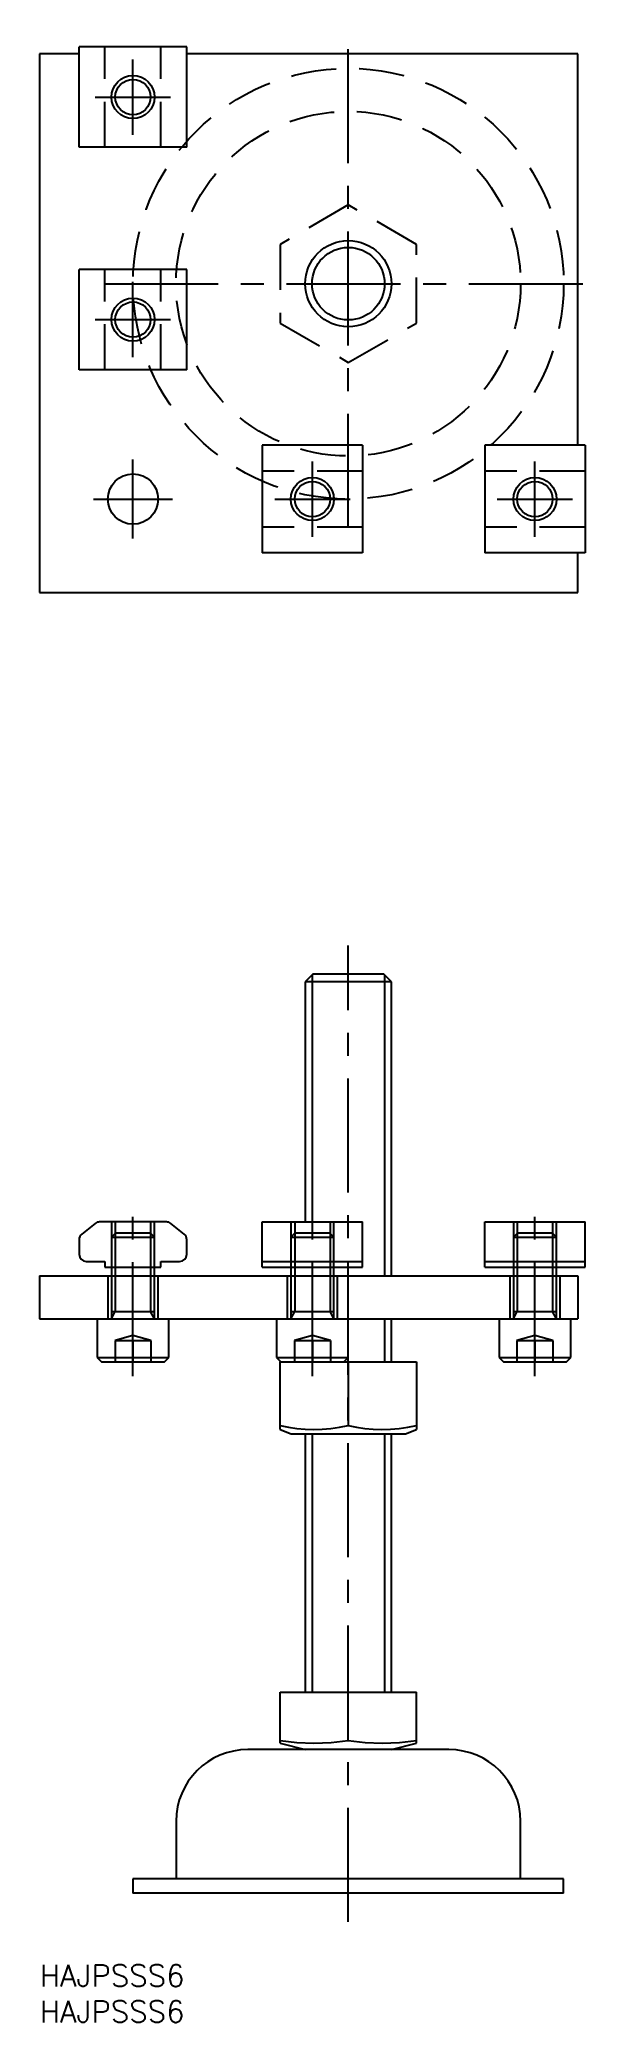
# Model space of a CAD drawing. Extents: x 0 to 77, y -8 to 268.
import ezdxf

# ---------------------------------------------------------------- set-up
doc = ezdxf.new("R2010")
doc.units = 0
doc.header["$LTSCALE"] = 0.5
doc.linetypes.add('CENTER', pattern=[50.8, 31.75, -6.35, 6.35, -6.35])
doc.linetypes.add('DASHED', pattern=[19.05, 12.7, -6.35])
for name, color, linetype in [('MSM_CENTER', 1, 'CENTER'), ('MSM_CONTINUOUS', 7, 'CONTINUOUS'), ('MSM_DASHED', 4, 'DASHED'), ('MSM_NARROW', 5, 'CONTINUOUS'), ('MSM_PART_NUMBER', 7, 'CONTINUOUS')]:
    doc.layers.add(name, color=color, linetype=linetype)
doc.styles.get("Standard").update_dxf_attribs({"font": 'txt.shx', "height": 3, "bigfont": 'bigfont.shx'})

# ---------------------------------------------------------------- blocks, each defined once
blk = doc.blocks.new('*U26')
at = {"layer": 'MSM_PART_NUMBER'}
blk.add_text('HAJPSSS6', height=3, dxfattribs=at).set_placement((0, -3))
blk = doc.blocks.new('*U27')
at = {"layer": 'MSM_PART_NUMBER'}
blk.add_text('HAJPSSS6', height=3, dxfattribs=at).set_placement((0, -8))

msp = doc.modelspace()

# ---------------------------------------------------------------- linework, layer by layer
at = {"layer": 'MSM_CENTER'}
for p, q in [((43, 200.19), (43, 268.19)), ((13, 254.94), (13, 265.44)), ((7.75, 260.19), (18.25, 260.19)), ((9, 234.19), (77, 234.19)), ((13, 223.94), (13, 234.44)), ((7.75, 229.19), (18.25, 229.19)), ((13, 198.69), (13, 209.69)), ((38, 198.94), (38, 209.44)), ((69, 198.94), (69, 209.44)), ((7.5, 204.19), (18.5, 204.19)), ((32.75, 204.19), (43.25, 204.19)), ((63.75, 204.19), (74.25, 204.19)), ((43, 6), (43, 142)), ((13, 82), (13, 105.5)), ((38, 82), (38, 105.5)), ((69, 82), (69, 105.5))]:
    msp.add_line(p, q, dxfattribs=at)
at = {"layer": 'MSM_CONTINUOUS'}
for p, q in [((5.5, 266.19), (0, 266.19)), ((0, 266.19), (0, 191.19)), ((5.5, 253.19), (5.5, 267.19)), ((20.5, 267.19), (5.5, 267.19)), ((20.5, 253.19), (20.5, 267.19)), ((75, 266.19), (20.5, 266.19)), ((75, 211.69), (75, 266.19)), ((20.5, 253.19), (5.5, 253.19)), ((5.5, 222.19), (5.5, 236.19)), ((20.5, 236.19), (5.5, 236.19)), ((20.5, 222.19), (20.5, 236.19)), ((20.5, 222.19), (5.5, 222.19)), ((45, 211.69), (31, 211.69)), ((31, 211.69), (31, 196.69)), ((45, 211.69), (45, 196.69)), ((76, 211.69), (62, 211.69)), ((62, 211.69), (62, 196.69)), ((76, 211.69), (76, 196.69)), ((45, 196.69), (31, 196.69)), ((76, 196.69), (62, 196.69)), ((75, 191.19), (75, 196.69)), ((0, 191.19), (75, 191.19)), ((38.07, 138), (37, 136.93)), ((49, 136.93), (37, 136.93)), ((37, 136.93), (37, 103.5)), ((47.93, 138), (38.07, 138)), ((49, 136.93), (47.93, 138)), ((49, 96), (49, 136.93)), ((7.73, 103.28), (5.88, 101.8)), ((17.65, 103.5), (8.35, 103.5)), ((20.12, 101.8), (18.27, 103.28)), ((31, 103.5), (45, 103.5)), ((31, 97.2), (31, 103.5)), ((45, 97.2), (45, 103.5)), ((62, 97.2), (62, 103.5)), ((62, 103.5), (76, 103.5)), ((76, 97.2), (76, 103.5)), ((5.5, 101.02), (5.5, 99)), ((20.5, 99), (20.5, 101.02)), ((6.5, 98), (9.1, 98)), ((9.1, 98), (9.1, 97.2)), ((9.1, 97.2), (16.9, 97.2)), ((10, 97.2), (10, 96)), ((16, 96), (16, 97.2)), ((16.9, 97.2), (16.9, 98)), ((16.9, 98), (19.5, 98)), ((31, 98), (45, 98)), ((31, 97.2), (45, 97.2)), ((35, 97.2), (35, 96)), ((41, 96), (41, 97.2)), ((62, 98), (76, 98)), ((62, 97.2), (76, 97.2)), ((66, 97.2), (66, 96)), ((72, 96), (72, 97.2)), ((0, 96), (0, 90)), ((0, 96), (75, 96)), ((75, 96), (75, 90)), ((0, 90), (75, 90)), ((8, 90), (8, 84.6)), ((18, 84.6), (18, 90)), ((33, 90), (33, 84.6)), ((43, 84.6), (43, 90)), ((49, 84), (49, 90)), ((64, 90), (64, 84.6)), ((74, 84.6), (74, 90)), ((8, 84.6), (8.6, 84)), ((8, 84.6), (18, 84.6)), ((8.6, 84), (17.4, 84)), ((17.4, 84), (18, 84.6)), ((33, 84.6), (33.6, 84)), ((33, 84.6), (43, 84.6)), ((33.5, 74.58), (33.5, 84)), ((33.5, 84), (52.5, 84)), ((42.4, 84), (43, 84.6)), ((43, 84), (43, 75.12)), ((52.5, 84), (52.5, 74.58)), ((64, 84.6), (64.6, 84)), ((64, 84.6), (74, 84.6)), ((64.6, 84), (73.4, 84)), ((73.4, 84), (74, 84.6)), ((33.5, 75.12), (34.65, 74.9)), ((33.5, 74.58), (35.04, 74)), ((34.65, 74.9), (35.81, 74.73)), ((35.81, 74.73), (36.99, 74.62)), ((36.99, 74.62), (38.18, 74.58)), ((38.18, 74.58), (39.38, 74.61)), ((39.38, 74.61), (40.58, 74.72)), ((40.58, 74.72), (41.79, 74.89)), ((41.79, 74.89), (43, 75.12)), ((43, 75.12), (44.15, 74.9)), ((44.15, 74.9), (45.31, 74.73)), ((45.31, 74.73), (46.48, 74.62)), ((46.48, 74.62), (47.68, 74.58)), ((47.68, 74.58), (48.87, 74.61)), ((48.87, 74.61), (50.08, 74.72)), ((50.08, 74.72), (51.29, 74.89)), ((50.96, 74), (52.5, 74.58)), ((51.29, 74.89), (52.5, 75.12)), ((35.04, 74), (50.96, 74)), ((37, 74), (37, 38)), ((49, 38), (49, 74)), ((33.5, 38), (52.5, 38)), ((33.5, 30.87), (33.5, 38)), ((43, 31.24), (43, 38)), ((52.5, 30.87), (52.5, 38)), ((33.5, 31.24), (35.85, 30.97)), ((33.5, 30.87), (37, 30)), ((35.85, 30.97), (38.21, 30.87)), ((38.21, 30.87), (40.61, 30.97)), ((40.61, 30.97), (43, 31.24)), ((43, 31.24), (45.35, 30.97)), ((45.35, 30.97), (47.71, 30.87)), ((47.71, 30.87), (50.11, 30.97)), ((49, 30), (52.5, 30.87)), ((50.11, 30.97), (52.5, 31.24)), ((57, 30), (29, 30)), ((19, 20), (19, 12)), ((67, 12), (67, 20)), ((73, 12), (13, 12)), ((13, 12), (13, 10)), ((73, 10), (73, 12)), ((73, 10), (13, 10))]:
    msp.add_line(p, q, dxfattribs=at)
for centre, radius in [((13, 260.19), 3), ((43, 234.19), 6), ((13, 229.19), 3), ((13, 204.19), 3.5), ((38, 204.19), 3), ((69, 204.19), 3)]:
    msp.add_circle(centre, radius, dxfattribs=at)
for centre, radius, start, end in [((8.35, 102.5), 1, 90, 128.6598), ((17.65, 102.5), 1, 51.3402, 90), ((6.5, 101.02), 1, 128.6598, 180), ((19.5, 101.02), 1, 360, 51.3402), ((6.5, 99), 1, 180, 270), ((19.5, 99), 1, 270, 0), ((29, 20), 10, 90, 180), ((57, 20), 10, 0, 90)]:
    msp.add_arc(centre, radius, start, end, dxfattribs=at)
at = {"layer": 'MSM_DASHED'}
for p, q in [((9.1, 253.19), (9.1, 267.19)), ((16.9, 253.19), (16.9, 267.19)), ((43, 245.16), (33.5, 239.67)), ((52.5, 239.67), (43, 245.16)), ((33.5, 239.67), (33.5, 228.7)), ((52.5, 228.7), (52.5, 239.67)), ((9.1, 222.19), (9.1, 236.19)), ((16.9, 222.19), (16.9, 236.19)), ((33.5, 228.7), (43, 223.22)), ((43, 223.22), (52.5, 228.7)), ((45, 208.09), (31, 208.09)), ((76, 208.09), (62, 208.09)), ((45, 200.29), (31, 200.29)), ((76, 200.29), (62, 200.29)), ((10, 103.5), (10, 97.2)), ((10.54, 103.5), (10.54, 97.2)), ((15.46, 103.5), (15.46, 97.2)), ((16, 97.2), (16, 103.5)), ((35, 103.5), (35, 97.2)), ((35.54, 103.5), (35.54, 97.2)), ((40.46, 103.5), (40.46, 97.2)), ((41, 97.2), (41, 103.5)), ((66, 103.5), (66, 97.2)), ((66.54, 103.5), (66.54, 97.2)), ((71.46, 103.5), (71.46, 97.2)), ((72, 97.2), (72, 103.5)), ((10.61, 102), (10, 101.39)), ((10, 101.39), (16, 101.39)), ((10.61, 102), (15.39, 102)), ((16, 101.39), (15.39, 102)), ((35.61, 102), (35, 101.39)), ((35, 101.39), (41, 101.39)), ((35.61, 102), (40.39, 102)), ((41, 101.39), (40.39, 102)), ((66.61, 102), (66, 101.39)), ((66, 101.39), (72, 101.39)), ((66.61, 102), (71.39, 102)), ((72, 101.39), (71.39, 102)), ((9.5, 96), (9.5, 90)), ((10, 96), (10, 90)), ((10.54, 96), (10.54, 91)), ((15.46, 96), (15.46, 91)), ((16, 90), (16, 96)), ((16.5, 90), (16.5, 96)), ((34.5, 96), (34.5, 90)), ((35, 96), (35, 90)), ((35.54, 96), (35.54, 91)), ((40.46, 96), (40.46, 91)), ((41, 90), (41, 96)), ((41.5, 90), (41.5, 96)), ((65.5, 96), (65.5, 90)), ((66, 96), (66, 90)), ((66.54, 96), (66.54, 91)), ((71.46, 96), (71.46, 91)), ((72, 90), (72, 96)), ((72.5, 90), (72.5, 96)), ((10, 90), (10.54, 91)), ((10, 91), (16, 91)), ((16, 90), (15.46, 91)), ((35, 90), (35.54, 91)), ((35, 91), (41, 91)), ((41, 90), (40.46, 91)), ((66, 90), (66.54, 91)), ((66, 91), (72, 91)), ((72, 90), (71.46, 91)), ((13, 87.67), (10.5, 87)), ((10.5, 87), (10.5, 84)), ((10.5, 87), (15.5, 87)), ((15.5, 87), (13, 87.67)), ((13, 87), (13, 84)), ((15.5, 87), (15.5, 84)), ((38, 87.67), (35.5, 87)), ((35.5, 87), (35.5, 84)), ((35.5, 87), (40.5, 87)), ((40.5, 87), (38, 87.67)), ((38, 87), (38, 84)), ((40.5, 87), (40.5, 84)), ((69, 87.67), (66.5, 87)), ((66.5, 87), (66.5, 84)), ((66.5, 87), (71.5, 87)), ((71.5, 87), (69, 87.67)), ((69, 87), (69, 84)), ((71.5, 87), (71.5, 84))]:
    msp.add_line(p, q, dxfattribs=at)
for radius in [30, 24]:
    msp.add_circle((43, 234.19), radius, dxfattribs=at)
at = {"layer": 'MSM_NARROW'}
for p, q in [((37.95, 137.87), (37.95, 103.5)), ((48.05, 137.87), (48.05, 96)), ((10.54, 97.2), (10.54, 96)), ((15.46, 97.2), (15.46, 96)), ((35.54, 97.2), (35.54, 96)), ((40.46, 97.2), (40.46, 96)), ((66.54, 97.2), (66.54, 96)), ((71.46, 97.2), (71.46, 96)), ((48.05, 90), (48.05, 84)), ((37.95, 74), (37.95, 38)), ((48.05, 74), (48.05, 38))]:
    msp.add_line(p, q, dxfattribs=at)
for centre, radius in [((13, 260.19), 2.46), ((43, 234.19), 5.05), ((13, 229.19), 2.46), ((38, 204.19), 2.46), ((69, 204.19), 2.46)]:
    msp.add_circle(centre, radius, dxfattribs=at)

# ---------------------------------------------------------------- block references
at = {"layer": 'MSM_CONTINUOUS'}
for name in ['*U26', '*U27']:
    msp.add_blockref(name, (0, 0), dxfattribs=at)

doc.saveas('drawing.dxf')
